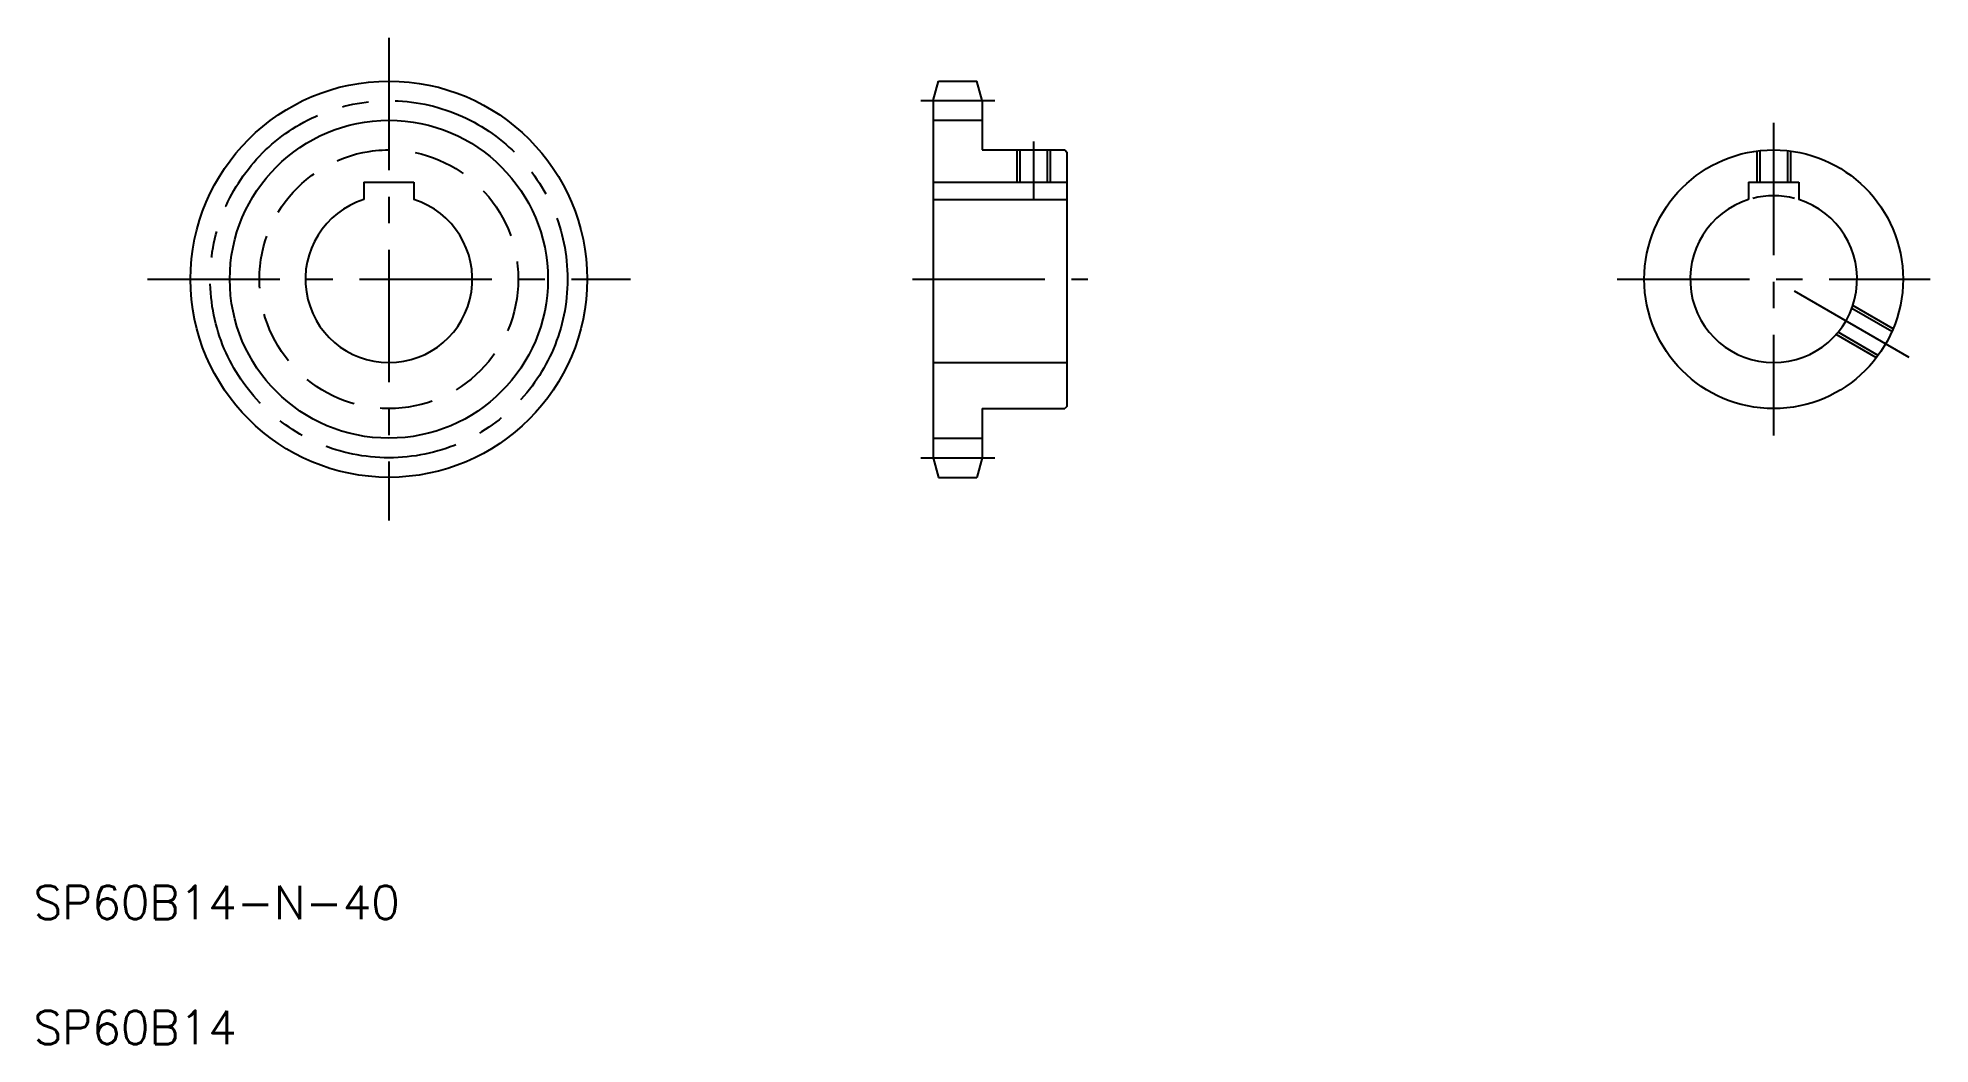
# Model space of a CAD drawing. Extents: x 21 to 474, y 20 to 261.
import ezdxf

# ---------------------------------------------------------------- set-up
doc = ezdxf.new("R2010")
doc.units = 0
doc.linetypes.add('CENTER', pattern=[50.8, 31.75, -6.35, 6.35, -6.35])
doc.linetypes.add('DASHED', pattern=[19.05, 12.7, -6.35])
doc.layers.get('0').update_dxf_attribs({"linetype": 'CONTINUOUS'})
doc.layers.add('CENTER', color=1, linetype='CENTER')
doc.styles.get("Standard").update_dxf_attribs({"font": 'txt', "bigfont": 'BIGFONT'})

msp = doc.modelspace()

# ---------------------------------------------------------------- linework, layer by layer
at = {"color": 7, "linetype": 'CONTINUOUS'}
for p, q in [((235.6, 246.2), (236.85, 250.89)), ((236.85, 250.89), (246.04, 250.89)), ((247.3, 246.2), (246.04, 250.89)), ((235.6, 246.2), (235.6, 160.58)), ((247.3, 246.2), (247.3, 234.39)), ((235.6, 241.5), (247.3, 241.5)), ((247.3, 234.39), (267.1, 234.39)), ((256.3, 234.39), (256.3, 226.69)), ((262.9, 234.39), (262.9, 226.69)), ((267.1, 234.39), (267.6, 233.89)), ((267.6, 233.89), (267.6, 172.89)), ((99.14, 226.69), (111.14, 226.69)), ((99.14, 226.69), (99.14, 222.47)), ((111.14, 226.69), (111.14, 222.47)), ((235.6, 226.69), (267.6, 226.69)), ((235.6, 222.47), (267.6, 222.47)), ((430.96, 226.69), (442.96, 226.69)), ((430.96, 226.69), (430.96, 222.47)), ((442.96, 226.69), (442.96, 222.47)), ((235.6, 183.39), (267.6, 183.39)), ((247.3, 172.39), (267.1, 172.39)), ((247.3, 172.39), (247.3, 160.58)), ((252.25, 172.39), (252.25, 172.39)), ((257.2, 172.39), (257.2, 172.39)), ((267.6, 172.89), (267.1, 172.39)), ((235.6, 165.28), (247.3, 165.28)), ((235.6, 160.58), (236.85, 155.89)), ((247.3, 160.58), (246.04, 155.89)), ((236.85, 155.89), (246.04, 155.89))]:
    msp.add_line(p, q, dxfattribs=at)
at = {"color": 3, "linetype": 'CONTINUOUS'}
for p, q in [((255.6, 234.39), (255.6, 226.69)), ((263.6, 234.39), (263.6, 226.69))]:
    msp.add_line(p, q, dxfattribs=at)
at = {"color": 3, "linetype": 'DASHED'}
for p, q in [((432.96, 234.13), (432.96, 226.69)), ((433.66, 234.22), (433.66, 226.69)), ((440.26, 234.22), (440.26, 226.69)), ((440.96, 234.13), (440.96, 226.69)), ((465.3, 190.84), (455.69, 196.39)), ((465.58, 191.49), (455.93, 197.06)), ((462, 185.12), (452.39, 190.67)), ((461.58, 184.56), (451.93, 190.13))]:
    msp.add_line(p, q, dxfattribs=at)
at = {"color": 7, "linetype": 'CONTINUOUS'}
for centre, radius in [((105.14, 203.39), 47.5), ((436.96, 203.39), 31)]:
    msp.add_circle(centre, radius, dxfattribs=at)
at = {"color": 3, "linetype": 'CONTINUOUS'}
msp.add_circle((105.14, 203.39), 38.11, dxfattribs=at)
at = {"color": 3, "linetype": 'DASHED'}
msp.add_circle((105.14, 203.39), 31, dxfattribs=at)
at = {"color": 7, "linetype": 'CONTINUOUS'}
for centre in [(105.14, 203.39), (436.96, 203.39)]:
    msp.add_arc(centre, 20, 107.4576, 72.5424, dxfattribs=at)
at = {"color": 3, "linetype": 'CONTINUOUS'}
msp.add_arc((436.96, 203.39), 20, 75.5225, 104.4775, dxfattribs=at)
at = {"layer": 'CENTER', "color": 1, "linetype": 'CENTER'}
for p, q in [((105.14, 261.26), (105.14, 145.52)), ((232.6, 246.2), (250.3, 246.2)), ((436.96, 240.89), (436.96, 165.89)), ((259.6, 236.39), (259.6, 222.59)), ((47.27, 203.39), (163.01, 203.39)), ((230.6, 203.39), (272.6, 203.39)), ((399.46, 203.39), (474.46, 203.39)), ((469.43, 184.64), (436.96, 203.39)), ((232.6, 160.59), (250.3, 160.59))]:
    msp.add_line(p, q, dxfattribs=at)
msp.add_circle((105.14, 203.39), 42.8, dxfattribs=at)

# ---------------------------------------------------------------- texts
at = {"color": 7, "linetype": 'CONTINUOUS'}
for s, p in [('SP60B14-N-40', (20, 50)), ('SP60B14', (20, 20))]:
    msp.add_text(s, height=8, dxfattribs=at).set_placement(p)

doc.saveas('drawing.dxf')
